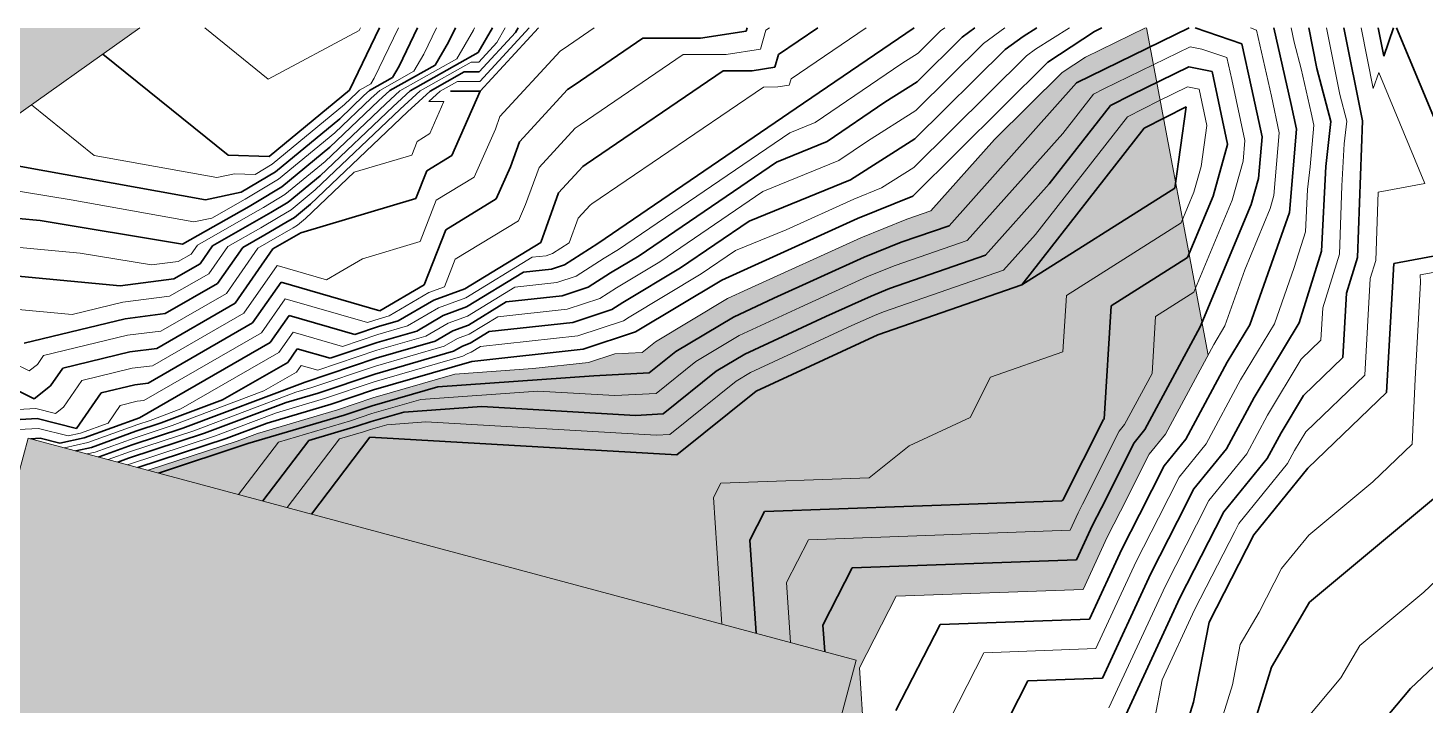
# Model space of a CAD drawing. Header units: millimetres. Extents: x -859836 to 307983, y -308065 to 649894.
# Drawn here: x -46327 to 71441, y 592827 to 649894 of the extents above; entities that cross this region are included whole.
import ezdxf

# ---------------------------------------------------------------- set-up
doc = ezdxf.new("R2010")
doc.units = ezdxf.units.MM
for name, color, linetype, lineweight in [('A-DETL-GENF', 92, 'Continuous', 9), ('A-DETL-MBND', 5, 'Continuous', 9), ('A-DETL-THIN', 151, 'Continuous', 9), ('C-TOPO', 7, 'Continuous', 9), ('C-TOPO-MAJR', 7, 'Continuous', 35), ('C-TOPO-MINR', 7, 'Continuous', 9)]:
    doc.layers.add(name, color=color, linetype=linetype, lineweight=lineweight)

msp = doc.modelspace()

# ---------------------------------------------------------------- hatches: boundary and pattern name
at = {"layer": 'A-DETL-GENF'}
msp.add_hatch(color=8, dxfattribs=at).paths.add_polyline_path([(-6839, 483415), (23495, 596621), (-46317, 615327), (-54600, 584415), (-124433, 603126), (-137374, 554830), (-67541, 536118), (-76651, 502121), (-20466, 487066)])
at = {"layer": 'A-DETL-MBND', "transparency": 33554585}
h = msp.add_hatch(color=1, dxfattribs=at)
h.paths.add_polyline_path([(-759872, -147838), (-751409, -147225), (-749609, -147143), (-733854, -145290), (-730653, -145570), (-721745, -145172), (-720814, -144887), (-719370, -144842), (-700946, -141995), (-695529, -141498), (-691142, -140868), (-678862, -139709), (-676064, -138561), (-673339, -137902), (-666588, -136592), (-665513, -135889), (-664558, -135218), (-662197, -133772), (-661519, -132852), (-659949, -130928), (-651084, -125443), (-650822, -125228), (-650213, -124939), (-646382, -122722), (-642214, -121295), (-640352, -120839), (-632919, -116639), (-632407, -116545), (-631232, -115977), (-624031, -110102), (-618435, -105784), (-615716, -103869), (-610671, -99638), (-609303, -97431), (-608187, -95168), (-606545, -92038), (-605546, -89814), (-602862, -83094), (-597357, -72506), (-595184, -69076), (-591888, -62294), (-588957, -58521), (-588686, -57663), (-586782, -51788), (-586421, -50671), (-585891, -49261), (-584837, -42142), (-583168, -34750), (-583236, -29503), (-581474, -24626), (-579291, -20446), (-577288, -10529), (-577844, -8379), (-576716, -5129), (-576923, -622), (-576761, 3433), (-577514, 8400), (-584433, 17478), (-591451, 26894), (-592059, 27631), (-594253, 29365), (-596698, 31520), (-606682, 39522), (-614114, 48456), (-617877, 53657), (-619367, 54812), (-621388, 57245), (-626371, 64609), (-630225, 76139), (-631882, 80641), (-631321, 82021), (-631047, 88615), (-629216, 99080), (-628971, 99848), (-627656, 101469), (-625202, 104951), (-622310, 108328), (-621916, 108853), (-618287, 112790), (-616954, 119597), (-611965, 123985), (-607391, 123672), (-603528, 125761), (-599346, 128280), (-596175, 130112), (-593901, 131920), (-587341, 139484), (-579017, 149394), (-573792, 168423), (-559581, 167597), (-555765, 171191), (-554261, 171958), (-551262, 173126), (-545079, 176205), (-536568, 178750), (-529133, 181370), (-526344, 189128), (-597518, 189128), (-597518, 207194), (-600686, 199575), (-609478, 188948), (-615919, 179175), (-616544, 177848), (-622914, 167950), (-630994, 157392), (-633191, 154309), (-645163, 133248), (-651286, 125168), (-651764, 119294), (-657364, 118029), (-668886, 104497), (-672322, 98230), (-678809, 91777), (-686744, 84898), (-689449, 82017), (-695207, 77404), (-695380, 71893), (-694273, 69271), (-689492, 45636), (-683652, 33844), (-677737, 19772), (-662028, -2904), (-651984, -24980), (-650691, -30222), (-651908, -42347), (-653635, -63919), (-656698, -68818), (-662024, -76036), (-666896, -86650), (-667567, -88913), (-681751, -105555), (-682213, -106748), (-682594, -107406), (-685917, -108622), (-692036, -110612), (-701719, -112727), (-713390, -117126), (-713858, -117303), (-715899, -118114), (-726309, -122425), (-732752, -123814), (-746954, -124818), (-750353, -125277), (-753407, -127865), (-764669, -132928), (-770641, -133394), (-784358, -129387), (-766211, -147534), (-765162, -147452), (-761763, -147700)])
h.paths.add_polyline_path([(-165073, -63985), (-152433, -63128), (-147212, -62558), (-145468, -61769), (-136004, -54982), (-133768, -53767), (-129949, -51511), (-119584, -45141), (-108212, -38110), (-106147, -37513), (-103534, -36430), (-95440, -33679), (-85435, -28121), (-81217, -27620), (-70310, -23490), (-69569, -23057), (-66354, -22120), (-63531, -20738), (-60354, -18737), (-51173, -14112), (-47726, -11549), (-46080, -8030), (-42098, 1247), (-71582, -3952), (-102491, 171344), (-31433, 183873), (-10665, 66090), (-8344, 71188), (-5480, 80840), (-4976, 82926), (-4345, 84088), (-2338, 91567), (-1942, 95428), (-648, 97607), (-1071, 98220), (-2510, 100800), (-3468, 101999), (-4531, 105589), (-4872, 106391), (-4883, 106838), (-4266, 108209), (-3836, 109670), (-3397, 110774), (-3406, 111243), (-3028, 112006), (-3263, 112804), (-5003, 115819), (-4795, 118868), (-5263, 125250), (-6517, 126820), (-6835, 127207), (-7506, 127369), (-7948, 127596), (-9992, 128520), (-10488, 129121), (-11669, 131806), (-11797, 132101), (-12046, 133135), (-12559, 133970), (-14267, 135969), (-16205, 140122), (-18451, 143457), (-18982, 145256), (-19057, 146525), (-18964, 150253), (-18988, 154876), (-19576, 155921), (-19786, 160906), (-20496, 162914), (-20826, 165369), (-20799, 166915), (-20107, 172970), (-19517, 173820), (-19312, 174558), (-18670, 176101), (-17060, 179067), (-15517, 180705), (-13911, 185702), (-4262, 188301), (-1645, 188923), (-105, 188210), (8503, 183584), (10926, 183912), (12005, 184043), (13640, 184361), (15131, 185109), (17172, 186245), (21649, 186967), (26966, 189922), (27822, 190382), (28403, 191056), (32119, 193617), (35169, 195832), (37685, 197143), (44902, 200225), (45756, 200160), (48502, 199127), (50290, 198574), (51191, 198365), (51921, 198324), (52221, 198344), (54759, 197846), (56032, 196790), (56464, 196469), (57692, 196367), (59108, 196361), (60941, 197154), (66233, 199839), (70130, 201192), (73048, 200979), (76924, 206128), (82127, 208080), (85344, 208780), (86075, 208372), (88573, 207914), (89729, 206890), (91276, 205317), (93776, 203937), (94137, 202344), (94391, 199786), (122336, 197831), (121797, 189716), (125647, 199482), (126089, 201383), (126324, 204787), (126905, 208036), (127554, 210427), (128482, 214073), (128746, 220996), (128473, 222544), (126624, 223852), (126936, 229764), (121612, 232554), (119877, 233364), (114690, 236608), (111762, 238823), (110636, 246522), (110029, 247546), (108783, 253509), (107371, 255011), (105531, 255323), (97841, 258447), (94527, 260036), (90352, 264357), (89017, 265316), (86132, 267662), (83932, 268416), (81219, 269590), (78181, 270815), (77485, 271254), (76016, 271688), (70070, 272996), (65720, 273763), (60235, 273305), (58972, 273395), (52899, 270581), (50487, 269940), (48782, 269681), (44888, 271379), (44155, 271664), (36008, 276151), (32279, 278102), (30572, 279889), (26209, 282046), (25647, 282628), (25305, 282619), (16014, 287701), (12948, 288678), (12218, 290013), (5109, 293561), (1173, 293491), (996, 295848), (-846, 297677), (-3706, 301772), (-4254, 303671), (-5166, 310755), (-5514, 312595), (-5824, 313912), (-11263, 323566), (-11006, 329168), (-11128, 331667), (-19570, 300160), (-119951, 327057), (-119803, 323213), (-126677, 316885), (-131916, 309583), (-138039, 307127), (-139811, 306218), (-145009, 304770), (-152454, 299923), (-155529, 293631), (-156974, 291356), (-164244, 289138), (-169538, 285729), (-171473, 283227), (-175794, 279460), (-179077, 276921), (-181978, 270226), (-183799, 266060), (-186962, 261812), (-188195, 260364), (-189518, 257544), (-192219, 254304), (-192584, 253707), (-193666, 250905), (-195467, 243388), (-196196, 242827), (-194515, 241920), (-193117, 240272), (-191870, 238552), (-189445, 238099), (-187379, 238829), (-181196, 237496), (-175260, 234188), (-174712, 233864), (-173921, 232781), (-172965, 231563), (-172393, 230212), (-171401, 229395), (-170346, 228036), (-168731, 226171), (-166947, 224795), (-166149, 223746), (-163251, 221790), (-159390, 213002), (-157244, 207107), (-158125, 203750), (-158684, 200374), (-157805, 198095), (-156223, 195786), (-156238, 193540), (-155648, 190949), (-154491, 184489), (-154880, 182143), (-154447, 180199), (-153070, 178898), (-149834, 176505), (-139965, 171530), (-138126, 170600), (-129357, 164765), (-128806, 164582), (-125625, 162125), (-121962, 159155), (-118169, 147987), (-115529, 142356), (-110100, 136364), (-104170, 130983), (-102874, 130179), (-102493, 125049), (-102587, 124307), (-102565, 123298), (-101236, 116731), (-101075, 108354), (-100903, 103207), (-100752, 100763), (-102347, 94828), (-103663, 92538), (-105020, 75873), (-113779, 78871), (-115927, 80336), (-116767, 79773), (-118030, 78279), (-120019, 71407), (-121727, 70570), (-124911, 67739), (-132123, 62869), (-134503, 61669), (-142143, 63655), (-144511, 65162), (-146330, 66255), (-93930, -25754), (-156629, -61462), (-204703, 22951), (-203169, 15882), (-200858, 9097), (-201011, 7340), (-201672, 4283), (-201800, 3453), (-202205, -1962), (-203074, -4336), (-205085, -7779), (-205398, -8805), (-204303, -12916), (-199204, -23507), (-197559, -24806), (-188446, -36297), (-186232, -39786), (-180001, -45528), (-178692, -50309), (-178316, -54011), (-176500, -58311), (-174921, -60229), (-168457, -62865), (-166443, -63531)])
h.paths.add_polyline_path([(-36382, 9575), (-36325, 9655), (-34497, 11838), (-31400, 15158), (-30158, 17103), (-28972, 19503), (-28725, 20204), (-24454, 28194), (-23969, 29653), (-22045, 35862), (-19945, 43004), (-18884, 49386), (-18505, 51142), (-18308, 51427), (-16088, 53703), (-14034, 56286), (-13124, 58389), (-12183, 60477), (-11466, 63512), (-44854, 57625), (-36383, 9584)])
h.paths.add_polyline_path([(-209307, 23977), (-205832, 24933), (-214036, 39337), (-155029, 72942), (-156196, 75860), (-157267, 77483), (-160083, 79252), (-162327, 81007), (-168562, 82322), (-171974, 82266), (-174895, 81970), (-178745, 82443), (-179832, 82459), (-182806, 83026), (-187870, 82820), (-190987, 82764), (-196740, 84867), (-206215, 90085), (-217797, 93191), (-220523, 94762), (-239193, 68099), (-236586, 66371), (-231472, 54327), (-229323, 51595), (-228392, 47968), (-224245, 38986), (-223941, 37016), (-223700, 36083), (-223413, 35510), (-223235, 34196), (-219932, 30913), (-219720, 30002), (-218890, 29933), (-218583, 30355), (-217413, 29932), (-217322, 28983), (-216667, 27680), (-215596, 26462), (-211752, 24276), (-211629, 24261)])
h.paths.add_polyline_path([(-104493, 32511), (-108740, 34478), (-111033, 34745), (-118279, 38197), (-121109, 39560), (-122686, 40146), (-124886, 42576), (-127774, 45075), (-127284, 49019), (-127353, 51467), (-126249, 53628), (-124638, 56522), (-122874, 56919), (-121333, 61662), (-118149, 64493), (-116851, 64289), (-109895, 61749), (-101431, 62897), (-97222, 57624), (-96994, 51839), (-95461, 45135), (-95182, 39024), (-97809, 35660), (-102505, 32673), (-103546, 32588)])
h.paths.add_polyline_path([(113952, 54850), (115144, 57676), (119371, 59200), (123981, 58308), (134122, 70221), (135206, 75484), (130794, 79482), (129640, 81238), (129018, 81691), (127052, 82907), (123829, 87412), (118436, 89438), (114649, 87913), (114523, 86104), (79787, 88533), (80974, 86559), (82982, 83414), (85870, 80693), (86415, 79732), (87156, 79254), (93254, 77937), (101112, 77088), (101690, 76657), (110303, 71926), (111655, 70038), (112330, 66003), (112029, 63955), (112025, 61722), (110833, 58895), (111202, 55882), (113573, 54992)])
h.paths.add_polyline_path([(46473, 90893), (46450, 90966), (46450, 90942)])
h.paths.add_polyline_path([(114914, 91699), (116742, 96586), (117222, 99339), (116281, 100813), (115714, 103134), (115083, 94112)])
h.paths.add_polyline_path([(77815, 91772), (81254, 140961), (77947, 134003), (77391, 132850), (76263, 127858), (75504, 126378), (70686, 116776), (69491, 114040), (69325, 112455), (69905, 111212), (72496, 104740), (73767, 102718), (74214, 102059), (75304, 98529), (75680, 97769), (77652, 92229)])
h.paths.add_polyline_path([(-430559, 174792), (-396358, 223636), (-410299, 232491), (-417613, 235355), (-425156, 238606), (-444149, 250578), (-452510, 252436), (-452510, 191303), (-451929, 191053), (-450916, 184024), (-444554, 181215), (-442283, 180124), (-434174, 176436)])
h.paths.add_polyline_path([(-462933, 188895), (-462489, 189128), (-463513, 189128)])
h.paths.add_polyline_path([(20902, 189411), (-15527, 199172), (-17080, 193377), (-157146, 230908), (-144206, 279204), (-133097, 276228), (-125333, 305205), (85106, 248818), (77341, 219841), (66233, 222817), (60021, 199635), (26079, 208730), (21836, 192894)])
h.paths.add_polyline_path([(-305163, 308526), (-297168, 312758), (-330807, 321772), (-305961, 308938)])
h.paths.add_polyline_path([(-101365, 344853), (-99267, 352685), (-106132, 348019), (-107260, 346432), (-107015, 346367)])
h.paths.add_polyline_path([(-77617, 359195), (-72055, 379953), (-74944, 376393), (-78127, 372078), (-79002, 371144), (-83284, 366025), (-86114, 364172), (-90178, 362561), (-78095, 359323)])
h.paths.add_polyline_path([(-70949, 384081), (-49147, 465447), (10755, 449396), (10427, 451476), (10340, 452557), (9561, 454240), (5848, 461010), (3088, 465731), (3916, 466341), (3829, 466873), (4301, 472115), (5273, 480727), (5235, 481311), (1254, 490409), (398, 499801), (248, 500675), (1538, 508051), (2399, 515172), (5336, 526780), (6042, 528818), (11319, 535892), (14764, 542803), (21028, 556609), (22026, 559450), (25679, 567225), (23762, 595967), (26857, 602002), (42608, 602571), (44738, 607162), (48181, 613963), (49550, 615647), (53154, 622325), (47956, 649894), (47874, 649894), (42817, 647426), (40858, 646138), (35158, 640491), (29786, 634475), (27764, 633773), (23010, 631806), (12648, 627092), (6576, 623443), (5459, 622546), (3132, 622423), (937, 621697), (-3757, 621182), (-10336, 620725), (-17509, 618636), (-20466, 617651), (-26978, 615727), (-29360, 614862), (-36198, 612616), (23495, 596621), (-6839, 483415), (-62468, 498321), (-61154, 491830), (-59928, 489468), (-56843, 481884), (-56752, 481249), (-55996, 465839), (-55728, 464742), (-55062, 458604), (-54604, 453643), (-54849, 452204), (-55585, 448717), (-57347, 441004), (-59178, 436511), (-62836, 421846), (-64420, 417337), (-65373, 414138), (-67663, 409612), (-67833, 408961), (-68221, 406728), (-67446, 402371), (-67164, 401641), (-67454, 400728), (-68102, 398277), (-69211, 394395), (-69530, 393435), (-70271, 388744), (-70595, 386619)])
h.paths.add_polyline_path([(-72390, 518021), (-67541, 536118), (-118601, 549800), (-111350, 544573), (-102792, 541248), (-98322, 538930), (-89693, 534294), (-86179, 534292), (-80614, 527648), (-74938, 522052), (-72698, 518856)])
h.paths.add_polyline_path([(-136180, 559285), (-135118, 563249), (-136667, 559600)])
h.paths.add_polyline_path([(-54600, 584415), (-47886, 609472), (-50553, 609641), (-55313, 609698), (-62008, 606325), (-64948, 609251), (-80643, 608301), (-83770, 607896), (-87388, 606897), (-94432, 606828), (-97621, 607514), (-101540, 606576), (-111704, 601349), (-115028, 602044), (-116464, 600991), (-56960, 585047)])
h.paths.add_polyline_path([(-105893, 632098), (-77034, 642660), (-60117, 645580), (-52045, 639137), (-36907, 649894), (-98339, 649894), (-105228, 633665)])

# ---------------------------------------------------------------- linework, layer by layer
at = {"layer": 'A-DETL-MBND'}
msp.add_line((53154, 622325), (47956, 649894), dxfattribs=at)
at = {"layer": 'A-DETL-THIN'}
for p, q in [((-46317, 615327), (-54600, 584415)), ((23495, 596621), (-46317, 615327)), ((-6839, 483415), (23495, 596621))]:
    msp.add_line(p, q, dxfattribs=at)
at = {"layer": 'C-TOPO'}
msp.add_line((-52045, 639137), (-36907, 649894), dxfattribs=at)
at = {"layer": 'C-TOPO-MAJR'}
for p, q in [((-16704, 649894), (-19228, 644652)), ((-13497, 649894), (-15048, 646673)), ((-10290, 649894), (-10868, 648694)), ((-7166, 649894), (-8370, 647823)), ((-5240, 649503), (-8287, 646193)), ((-3295, 649894), (-8204, 644563)), ((-5012, 649894), (-5240, 649503)), ((5505, 649019), (-278, 645079)), ((10359, 649037), (5505, 649019)), ((14215, 649618), (10359, 649037)), ((14295, 649894), (14215, 649618)), ((20247, 649894), (16942, 647645)), ((28384, 649894), (19057, 643545)), ((32415, 649120), (28615, 645356)), ((33490, 649894), (32415, 649120)), ((37571, 649173), (36034, 648067)), ((38713, 649894), (37571, 649173)), ((43571, 649590), (39654, 647014)), ((51553, 649894), (42062, 645262)), ((44195, 649894), (43571, 649590)), ((55984, 648556), (52059, 649894)), ((60168, 643429), (58705, 649894)), ((62324, 646478), (61643, 649894)), ((66167, 642071), (64607, 649894)), ((67972, 647504), (67495, 649894)), ((68785, 649894), (67972, 647504)), ((76689, 631522), (69034, 649894)), ((-8370, 647823), (-14122, 644593)), ((-10868, 648694), (-11990, 646766)), ((36034, 648067), (28434, 640539)), ((56825, 644837), (55984, 648556)), ((-29445, 639166), (-40012, 647688)), ((-11990, 646766), (-15824, 644612)), ((-15048, 646673), (-15609, 645709)), ((16636, 646582), (14708, 646291)), ((16942, 647645), (16636, 646582)), ((39654, 647014), (28254, 635721)), ((51535, 646623), (46685, 644256)), ((53488, 646223), (51535, 646623)), ((-15609, 645709), (-17526, 644632)), ((-9544, 646188), (-12419, 644573)), ((-8287, 646193), (-9544, 646188)), ((12281, 646282), (715, 638403)), ((14708, 646291), (12281, 646282)), ((54799, 640095), (53488, 646223)), ((63511, 642022), (62324, 646478)), ((-25999, 639066), (-19228, 644652)), ((-18003, 644195), (-20049, 642248)), ((-17526, 644632), (-18003, 644195)), ((-15824, 644612), (-16777, 643738)), ((-14122, 644593), (-15551, 643280)), ((-12419, 644573), (-14326, 642823)), ((-10717, 644553), (-8204, 644563)), ((-8204, 644563), (-10586, 639154)), ((-837, 644697), (-4900, 640284)), ((-278, 645079), (-837, 644697)), ((28615, 645356), (25902, 643635)), ((42062, 645262), (31318, 633229)), ((46685, 644256), (44918, 643360)), ((57705, 640725), (56825, 644837)), ((-15551, 643280), (-21691, 637441)), ((-16777, 643738), (-20870, 639845)), ((19057, 643545), (1708, 631726)), ((25902, 643635), (21033, 640321)), ((44918, 643360), (39754, 636752)), ((51308, 643251), (47773, 641457)), ((50352, 636398), (51308, 643251)), ((60608, 641374), (60168, 643429)), ((-20049, 642248), (-25466, 637779)), ((-14326, 642823), (-22512, 635037)), ((63085, 638207), (63511, 642022)), ((65758, 630558), (66167, 642071)), ((47773, 641457), (37446, 628243)), ((57403, 637218), (57705, 640725)), ((60004, 634343), (60608, 641374)), ((-20870, 639845), (-24933, 636493)), ((-4900, 640284), (-5655, 638190)), ((21033, 640321), (16759, 638580)), ((28434, 640539), (23010, 637096)), ((53569, 635713), (54794, 640062)), ((54794, 640062), (54799, 640095)), ((-31372, 635416), (-52045, 639137)), ((-29445, 639166), (-25999, 639066)), ((-10586, 639154), (-12717, 637852)), ((715, 638403), (436, 638212)), ((16759, 638580), (5194, 630701)), ((-25466, 637779), (-28366, 636047)), ((-21691, 637441), (-24400, 635206)), ((-12717, 637852), (-13628, 635529)), ((-5655, 638190), (-6845, 635486)), ((436, 638212), (-1596, 636005)), ((56787, 635028), (57403, 637218)), ((62699, 631077), (63085, 638207)), ((-28366, 636047), (-31372, 635416)), ((-24933, 636493), (-27108, 635194)), ((-1596, 636005), (-3105, 631817)), ((23010, 637096), (14462, 633616)), ((39754, 636752), (34382, 630736)), ((37446, 628243), (50352, 636398)), ((-27693, 634853), (-33300, 631666)), ((-27108, 635194), (-27693, 634853)), ((-24400, 635206), (-25850, 634340)), ((-22512, 635037), (-23867, 633920)), ((-13628, 635529), (-23333, 632633)), ((-6845, 635486), (-11108, 632880)), ((28254, 635721), (23586, 633831)), ((51424, 630547), (53569, 635713)), ((52495, 624696), (56787, 635028)), ((-45294, 633654), (-50758, 634161)), ((-33300, 631666), (-45294, 633654)), ((-27020, 633658), (-30758, 631534)), ((-25850, 634340), (-27020, 633658)), ((-23867, 633920), (-24592, 633487)), ((14462, 633616), (8679, 629676)), ((23586, 633831), (12164, 628651)), ((56659, 624873), (60004, 634343)), ((-26347, 632463), (-28216, 631401)), ((-24592, 633487), (-26347, 632463)), ((-23333, 632633), (-25674, 631269)), ((-11108, 632880), (-12930, 628235)), ((31318, 633229), (27274, 631826)), ((-30758, 631534), (-31822, 630007)), ((-28216, 631401), (-30343, 628348)), ((-25674, 631269), (-28864, 626688)), ((-3105, 631817), (-9499, 627909)), ((1708, 631726), (-1110, 629931)), ((27274, 631826), (24163, 630565)), ((68818, 630038), (76689, 631522)), ((5194, 630701), (2765, 629242)), ((24163, 630565), (16548, 627112)), ((34382, 630736), (26295, 627930)), ((44971, 626469), (51424, 630547)), ((60823, 625051), (62699, 631077)), ((64820, 627545), (65758, 630558)), ((-38542, 628171), (-49471, 629185)), ((-31822, 630007), (-34025, 628740)), ((-4554, 629311), (-9349, 626380)), ((-2207, 629568), (-4554, 629311)), ((-1110, 629931), (-2207, 629568)), ((2765, 629242), (886, 628045)), ((8679, 629676), (3821, 626757)), ((68201, 619168), (68818, 630038)), ((-34025, 628740), (-38542, 628171)), ((-30343, 628348), (-34750, 625814)), ((-24992, 628465), (-27385, 625029)), ((-16665, 626059), (-24992, 628465)), ((-12930, 628235), (-16665, 626059)), ((-9499, 627909), (-12124, 626946)), ((886, 628045), (-1309, 627319)), ((12164, 628651), (4877, 624273)), ((26295, 627930), (24739, 627300)), ((37446, 628243), (25315, 624035)), ((-28864, 626688), (-35475, 622888)), ((-12124, 626946), (-15112, 625206)), ((-6003, 626804), (-9200, 624851)), ((-1309, 627319), (-6003, 626804)), ((3821, 626757), (2881, 626159)), ((16548, 627112), (13133, 625532)), ((24739, 627300), (20932, 625573)), ((64512, 622109), (64820, 627545)), ((-38138, 625387), (-46634, 623333)), ((-34750, 625814), (-38138, 625387)), ((-24311, 625660), (-25907, 623370)), ((-18760, 624057), (-24311, 625660)), ((-11318, 625658), (-13559, 624352)), ((-9349, 626380), (-11318, 625658)), ((2881, 626159), (-410, 625070)), ((13133, 625532), (8275, 622614)), ((20932, 625573), (14102, 622414)), ((44382, 616923), (44971, 626469)), ((-27385, 625029), (-36200, 619962)), ((-16770, 624726), (-18760, 624057)), ((-13559, 624352), (-16876, 623392)), ((-15112, 625206), (-16770, 624726)), ((-10513, 624369), (-12007, 623499)), ((-9200, 624851), (-10513, 624369)), ((-7452, 624298), (-9051, 623321)), ((-410, 625070), (-7452, 624298)), ((4877, 624273), (488, 622822)), ((47833, 616056), (52495, 624696)), ((54764, 621719), (56659, 624873)), ((57032, 618742), (60823, 625051)), ((-25907, 623370), (-36925, 617036)), ((-16876, 623392), (-20854, 622054)), ((-12007, 623499), (-16982, 622059)), ((-9707, 623081), (-10454, 622645)), ((-9051, 623321), (-9707, 623081)), ((15070, 619295), (25315, 624035)), ((-37733, 622603), (-43398, 621234)), ((-35475, 622888), (-37733, 622603)), ((-23630, 622856), (-24428, 621711)), ((-20854, 622054), (-23630, 622856)), ((-16982, 622059), (-22949, 620051)), ((-10454, 622645), (-17087, 620725)), ((488, 622822), (-8901, 621792)), ((8275, 622614), (6042, 620819)), ((14102, 622414), (11672, 620954)), ((61196, 618919), (64512, 622109)), ((-43398, 621234), (-44428, 619737)), ((-24428, 621711), (-29937, 618544)), ((-17087, 620725), (-21861, 619119)), ((-8901, 621792), (-17193, 619392)), ((6042, 620819), (1386, 620573)), ((11672, 620954), (7207, 617365)), ((51267, 615239), (54764, 621719)), ((-45791, 618645), (-48593, 620017)), ((-44428, 619737), (-45791, 618645)), ((-37329, 619819), (-40161, 619135)), ((-36200, 619962), (-37329, 619819)), ((-22949, 620051), (-33269, 616166)), ((-11771, 619658), (-17298, 618058)), ((1386, 620573), (-11771, 619658)), ((-40161, 619135), (-42221, 616141)), ((-29937, 618544), (-35097, 616601)), ((-24561, 618322), (-31440, 615731)), ((-21861, 619119), (-24561, 618322)), ((-17193, 619392), (-20773, 618187)), ((15070, 619295), (8371, 613910)), ((54701, 614422), (57032, 618742)), ((59301, 615765), (61196, 618919)), ((61570, 612788), (68201, 619168)), ((-19685, 617255), (-27784, 614862)), ((-20773, 618187), (-26173, 616592)), ((-17298, 618058), (-19685, 617255)), ((-14640, 617525), (-17404, 616725)), ((-8062, 617982), (-14640, 617525)), ((4879, 617242), (-8062, 617982)), ((7207, 617365), (4879, 617242)), ((-45549, 616977), (-50553, 616701)), ((-42221, 616141), (-45549, 616977)), ((-36925, 617036), (-41593, 615343)), ((-33269, 616166), (-37536, 614764)), ((-35097, 616601), (-37231, 615900)), ((-26173, 616592), (-29612, 615296)), ((-18597, 616323), (-22647, 615126)), ((-17404, 616725), (-18597, 616323)), ((40898, 610100), (44324, 616903)), ((44324, 616903), (44382, 616923)), ((46922, 614935), (47833, 616056)), ((-45306, 615309), (-46088, 615266)), ((-43642, 614891), (-45306, 615309)), ((-41593, 615343), (-43642, 614891)), ((-37231, 615900), (-40965, 614546)), ((-37536, 614764), (-40337, 613749)), ((-31440, 615731), (-37842, 613629)), ((-29612, 615296), (-37066, 612849)), ((-27784, 614862), (-35330, 612384)), ((-22647, 615126), (-26533, 610026)), ((-22434, 608928), (-17509, 615391)), ((8371, 613910), (-17509, 615391)), ((44165, 609461), (46922, 614935)), ((49441, 612991), (51267, 615239)), ((58135, 613605), (59301, 615765)), ((-40965, 614546), (-42301, 614251)), ((-40337, 613749), (-40387, 613738)), ((-37842, 613629), (-38750, 613300)), ((51960, 611048), (54701, 614422)), ((54479, 609105), (58135, 613605)), ((47374, 608886), (49441, 612991)), ((56998, 607162), (61570, 612788)), ((15765, 609147), (40817, 610052)), ((40817, 610052), (40849, 610078)), ((40849, 610078), (40898, 610100)), ((50582, 608312), (51960, 611048)), ((61700, 601489), (72482, 610490)), ((14528, 606733), (15765, 609147)), ((43416, 607998), (44165, 609461)), ((45870, 605953), (47374, 608886)), ((53790, 607737), (54479, 609105)), ((42061, 605066), (43416, 607998)), ((48325, 603908), (50582, 608312)), ((50780, 601863), (53790, 607737)), ((15051, 598884), (14528, 606733)), ((53234, 599818), (56998, 607162)), ((43155, 600075), (45870, 605953)), ((20684, 599555), (23160, 604383)), ((23160, 604383), (42061, 605066)), ((44248, 595084), (48325, 603908)), ((45342, 590093), (50780, 601863)), ((70205, 594217), (78463, 602041)), ((58487, 596023), (61700, 601489)), ((20832, 597335), (20684, 599555)), ((26840, 592378), (30554, 599620)), ((30554, 599620), (43155, 600075)), ((51914, 593058), (53234, 599818)), ((54974, 584606), (58487, 596023)), ((32996, 585201), (37948, 594856)), ((37948, 594856), (44248, 595084)), ((59789, 581863), (70205, 594217)), ((50158, 587350), (51914, 593058))]:
    msp.add_line(p, q, dxfattribs=at)
at = {"layer": 'C-TOPO-MINR'}
for p, q in [((-26070, 645572), (-31430, 649894)), ((-18408, 649686), (-26070, 645572)), ((-18307, 649894), (-18408, 649686)), ((-15101, 649894), (-17138, 645663)), ((-11894, 649894), (-12958, 647684)), ((-8778, 649705), (-10180, 647295)), ((-8687, 649894), (-8778, 649705)), ((-4087, 649894), (-8245, 645378)), ((-6089, 649894), (-6805, 648663)), ((1393, 649894), (-775, 648417)), ((15885, 649694), (15426, 648100)), ((16179, 649894), (15885, 649694)), ((24316, 649894), (17999, 645595)), ((30605, 649647), (28705, 647765)), ((30948, 649894), (30605, 649647)), ((36032, 649894), (34225, 648594)), ((41463, 649894), (38613, 648093)), ((47874, 649894), (42817, 647426)), ((57232, 649720), (56722, 649894)), ((58497, 644133), (57232, 649720)), ((60403, 648682), (60161, 649894)), ((64245, 644275), (63125, 649894)), ((67069, 644788), (66051, 649894)), ((-6805, 648663), (-8329, 647008)), ((-1473, 647940), (-6552, 642424)), ((-775, 648417), (-1473, 647940)), ((15426, 648100), (12534, 647664)), ((28705, 647765), (27349, 646905)), ((34225, 648594), (28524, 642948)), ((38613, 648093), (37844, 647540)), ((51648, 648310), (44374, 644759)), ((52634, 648107), (51648, 648310)), ((54735, 647391), (52634, 648107)), ((60996, 646454), (60403, 648682)), ((-10180, 647295), (-14973, 644603)), ((-12958, 647684), (-13799, 646238)), ((-8957, 647006), (-13270, 644583)), ((-8329, 647008), (-8957, 647006)), ((8893, 647650), (219, 641741)), ((12534, 647664), (8893, 647650)), ((27349, 646905), (20045, 641933)), ((37844, 647540), (28344, 638130)), ((42817, 647426), (40858, 646138)), ((55154, 645540), (54735, 647391)), ((-17138, 645663), (-17418, 645181)), ((-13799, 646238), (-16675, 644622)), ((-8245, 645378), (-10130, 645371)), ((17999, 645595), (17846, 645063)), ((40858, 646138), (35158, 640491)), ((56253, 640401), (55154, 645540)), ((61840, 642726), (60996, 646454)), ((67532, 646148), (67069, 644788)), ((71428, 636797), (67532, 646148)), ((-18615, 644423), (-19639, 643450)), ((-18377, 644642), (-18615, 644423)), ((-17418, 645181), (-18377, 644642)), ((-16675, 644622), (-17390, 643966)), ((-14973, 644603), (-16164, 643509)), ((-13270, 644583), (-14938, 643052)), ((-11568, 644563), (-12521, 643688)), ((-10130, 645371), (-11568, 644563)), ((15669, 644914), (1212, 635064)), ((16882, 644918), (15669, 644914)), ((17846, 645063), (16882, 644918)), ((43490, 644311), (40908, 641007)), ((44374, 644759), (43490, 644311)), ((51421, 644937), (48997, 643753)), ((52398, 644737), (51421, 644937)), ((53053, 641673), (52398, 644737)), ((64839, 642047), (64245, 644275)), ((-40745, 639151), (-46029, 643413)), ((-19639, 643450), (-25733, 638423)), ((-14938, 643052), (-22102, 636239)), ((-16164, 643509), (-21281, 638643)), ((-17390, 643966), (-20460, 641046)), ((-12521, 643688), (-11265, 643693)), ((-11265, 643693), (-12456, 640989)), ((48997, 643753), (46346, 642408)), ((59157, 641049), (58497, 644133)), ((-6552, 642424), (-6929, 641377)), ((20045, 641933), (17908, 641063)), ((28524, 642948), (24456, 640366)), ((46346, 642408), (38600, 632498)), ((62060, 641698), (61840, 642726)), ((64626, 640139), (64839, 642047)), ((-20460, 641046), (-25200, 637136)), ((-12456, 640989), (-13521, 640338)), ((-6929, 641377), (-8716, 637320)), ((-200, 641454), (-3248, 638145)), ((219, 641741), (-200, 641454)), ((17908, 641063), (3451, 631214)), ((40908, 641007), (32850, 631982)), ((52573, 638230), (53053, 641673)), ((58703, 635781), (59157, 641049)), ((61757, 638183), (62060, 641698)), ((-13521, 640338), (-13977, 639176)), ((24456, 640366), (22022, 638709)), ((35158, 640491), (29786, 634475)), ((56103, 638656), (56253, 640401)), ((64433, 636574), (64626, 640139)), ((-30408, 637291), (-40745, 639151)), ((-25733, 638423), (-27183, 637556)), ((-21281, 638643), (-24666, 635850)), ((-13977, 639176), (-18830, 637728)), ((22022, 638709), (15610, 636098)), ((55178, 635371), (56103, 638656)), ((-28905, 637606), (-30408, 637291)), ((-27183, 637556), (-28905, 637606)), ((-25200, 637136), (-27737, 635620)), ((-18830, 637728), (-22923, 633835)), ((-8716, 637320), (-11912, 635366)), ((-3248, 638145), (-4380, 635003)), ((28344, 638130), (25632, 636409)), ((51961, 636056), (52573, 638230)), ((61544, 636275), (61757, 638183)), ((-42673, 635402), (-48670, 636396)), ((-22102, 636239), (-24133, 634563)), ((15610, 636098), (6936, 630189)), ((25632, 636409), (23298, 635464)), ((50888, 633473), (51961, 636056)), ((61351, 632710), (61544, 636275)), ((64229, 630818), (64433, 636574)), ((67288, 630298), (67492, 636055)), ((67492, 636055), (71428, 636797)), ((-32336, 633541), (-42673, 635402)), ((-28030, 635450), (-30833, 633857)), ((-27737, 635620), (-28030, 635450)), ((-24666, 635850), (-26479, 634767)), ((-11912, 635366), (-13279, 631882)), ((-4380, 635003), (-4975, 633651)), ((1072, 634969), (56, 633866)), ((1212, 635064), (1072, 634969)), ((23298, 635464), (17587, 632874)), ((51960, 627621), (55178, 635371)), ((58395, 634686), (58703, 635781)), ((-30833, 633857), (-32336, 633541)), ((-27357, 634255), (-32029, 631600)), ((-26479, 634767), (-27357, 634255)), ((-25221, 633913), (-26683, 633061)), ((-24133, 634563), (-25221, 633913)), ((-22923, 633835), (-23600, 633277)), ((-4975, 633651), (-10303, 630395)), ((56, 633866), (-699, 631771)), ((27764, 633773), (23875, 632198)), ((29786, 634475), (27764, 633773)), ((56249, 629519), (58395, 634686)), ((-26683, 633061), (-29487, 631467)), ((-23963, 633060), (-26010, 631866)), ((-23600, 633277), (-23963, 633060)), ((17587, 632874), (13313, 631133)), ((38600, 632498), (35914, 629490)), ((41209, 627356), (50888, 633473)), ((60413, 629697), (61351, 632710)), ((-41918, 630913), (-50115, 631673)), ((-32029, 631600), (-32561, 630836)), ((-29487, 631467), (-31082, 629177)), ((-26945, 631335), (-29604, 627518)), ((-26010, 631866), (-26945, 631335)), ((-13279, 631882), (-18132, 630434)), ((-699, 631771), (-2108, 630874)), ((23875, 632198), (14356, 627882)), ((32850, 631982), (26785, 629878)), ((-35921, 629918), (-41918, 630913)), ((-33663, 630203), (-35921, 629918)), ((-32561, 630836), (-33663, 630203)), ((-18132, 630434), (-19999, 629346)), ((-10303, 630395), (-11214, 628072)), ((-3830, 630564), (-9424, 627144)), ((-2656, 630692), (-3830, 630564)), ((-2108, 630874), (-2656, 630692)), ((2236, 630484), (-112, 628988)), ((3451, 631214), (2236, 630484)), ((6936, 630189), (3293, 628000)), ((13313, 631133), (10421, 629164)), ((62822, 626298), (64229, 630818)), ((66819, 628791), (67288, 630298)), ((71036, 629080), (76939, 630193)), ((-31082, 629177), (-34388, 627277)), ((-25333, 629867), (-28125, 625859)), ((-21169, 628664), (-25333, 629867)), ((-19999, 629346), (-21169, 628664)), ((-112, 628988), (-1758, 628444)), ((10421, 629164), (4349, 625515)), ((24451, 628933), (18740, 626343)), ((26785, 629878), (24451, 628933)), ((35914, 629490), (25805, 625982)), ((54577, 624785), (56249, 629519)), ((58741, 624962), (60413, 629697)), ((71065, 628458), (71036, 629080)), ((-11214, 628072), (-12527, 627591)), ((-5279, 628057), (-9275, 625615)), ((-1758, 628444), (-5279, 628057)), ((3293, 628000), (1883, 627102)), ((14356, 627882), (12648, 627092)), ((66356, 620639), (66819, 628791)), ((70602, 620305), (71065, 628458)), ((-38340, 626779), (-42588, 625752)), ((-34388, 627277), (-38340, 626779)), ((-29604, 627518), (-35113, 624351)), ((-24652, 627062), (-26646, 624200)), ((-17712, 625058), (-24652, 627062)), ((-12527, 627591), (-15889, 625632)), ((-9424, 627144), (-11721, 626302)), ((1883, 627102), (-860, 626195)), ((12648, 627092), (6576, 623443)), ((40914, 622583), (41209, 627356)), ((48733, 625583), (51960, 627621)), ((-42588, 625752), (-48053, 626259)), ((-28125, 625859), (-35838, 621425)), ((-16718, 625392), (-17712, 625058)), ((-15889, 625632), (-16718, 625392)), ((-11721, 626302), (-14336, 624779)), ((-9275, 625615), (-10915, 625014)), ((-6728, 625551), (-9125, 624086)), ((-860, 626195), (-6728, 625551)), ((4349, 625515), (3879, 625216)), ((18740, 626343), (13617, 623973)), ((25027, 625667), (23123, 624804)), ((25805, 625982), (25027, 625667)), ((48436, 620763), (48733, 625583)), ((62668, 623580), (62822, 626298)), ((-35113, 624351), (-37935, 623995)), ((-26646, 624200), (-36562, 618499)), ((-23971, 624258), (-25167, 622540)), ((-19807, 623055), (-23971, 624258)), ((-14336, 624779), (-16823, 624059)), ((-10915, 625014), (-12783, 623926)), ((3879, 625216), (39, 623946)), ((23123, 624804), (14586, 620854)), ((53630, 623207), (54577, 624785)), ((55898, 620230), (58741, 624962)), ((-37935, 623995), (-45016, 622283)), ((-16823, 624059), (-19807, 623055)), ((-11230, 623072), (-17034, 621392)), ((-12783, 623926), (-16929, 622725)), ((-10110, 623725), (-11230, 623072)), ((-9125, 624086), (-10110, 623725)), ((-8177, 623045), (-8976, 622557)), ((39, 623946), (-8177, 623045)), ((6576, 623443), (5459, 622546)), ((13617, 623973), (9974, 621784)), ((49550, 615647), (53630, 623207)), ((61010, 621985), (62668, 623580)), ((-45016, 622283), (-45531, 621535)), ((-25167, 622540), (-33431, 617790)), ((-16929, 622725), (-21902, 621053)), ((-9678, 622219), (-17140, 620058)), ((-9304, 622436), (-9678, 622219)), ((-8976, 622557), (-9304, 622436)), ((3132, 622423), (937, 621697)), ((5459, 622546), (3132, 622423)), ((34820, 620469), (40914, 622583)), ((58167, 617253), (61010, 621985)), ((-46213, 620989), (-47614, 621675)), ((-45531, 621535), (-46213, 620989)), ((-37531, 621211), (-41780, 620184)), ((-35838, 621425), (-37531, 621211)), ((-23689, 620881), (-26443, 619297)), ((-23290, 621454), (-23689, 620881)), ((-21902, 621053), (-23290, 621454)), ((-17034, 621392), (-22405, 619585)), ((-10336, 620725), (-17245, 618725)), ((-3757, 621182), (-10336, 620725)), ((937, 621697), (-3757, 621182)), ((9974, 621784), (6624, 619092)), ((14586, 620854), (13371, 620125)), ((46116, 616464), (48436, 620763)), ((-41780, 620184), (-43324, 617939)), ((-22405, 619585), (-23755, 619187)), ((-17140, 620058), (-21317, 618653)), ((13371, 620125), (7789, 615637)), ((33107, 617067), (34820, 620469)), ((52984, 614830), (55898, 620230)), ((61383, 615853), (66356, 620639)), ((70341, 614829), (70602, 620305)), ((-37127, 618427), (-38543, 618085)), ((-36562, 618499), (-37127, 618427)), ((-26443, 619297), (-34183, 616383)), ((-23755, 619187), (-32355, 615949)), ((-21317, 618653), (-25367, 617457)), ((-17245, 618725), (-20229, 617721)), ((-13205, 618592), (-17351, 617391)), ((-3338, 619277), (-13205, 618592)), ((3133, 618907), (-3338, 619277)), ((6624, 619092), (3133, 618907)), ((-45670, 617811), (-48172, 617673)), ((-44006, 617393), (-45670, 617811)), ((-43324, 617939), (-44006, 617393)), ((-38543, 618085), (-39573, 616588)), ((-33431, 617790), (-36011, 616818)), ((-25367, 617457), (-30526, 615514)), ((-20229, 617721), (-26978, 615727)), ((-17351, 617391), (-19141, 616789)), ((56418, 614013), (58167, 617253)), ((-45427, 616143), (-49180, 615936)), ((-42932, 615516), (-45427, 616143)), ((-39573, 616588), (-41907, 615742)), ((-37078, 616468), (-41279, 614945)), ((-32355, 615949), (-37689, 614197)), ((-34183, 616383), (-37384, 615332)), ((-36011, 616818), (-37078, 616468)), ((-19141, 616789), (-25215, 614994)), ((-17457, 616058), (-18053, 615857)), ((-16075, 616458), (-17457, 616058)), ((-12785, 616687), (-16075, 616458)), ((6625, 615576), (-12785, 616687)), ((27960, 614686), (33107, 617067)), ((45663, 615906), (46116, 616464)), ((-41279, 614945), (-43258, 614508)), ((-41907, 615742), (-42932, 615516)), ((-37384, 615332), (-40651, 614148)), ((-30526, 615514), (-37934, 613081)), ((-28698, 615079), (-36198, 612616)), ((-26978, 615727), (-28698, 615079)), ((-25215, 614994), (-28582, 610575)), ((-20078, 615259), (-24484, 609477)), ((-18053, 615857), (-20078, 615259)), ((7789, 615637), (6625, 615576)), ((42561, 609749), (45663, 615906)), ((48181, 613963), (49550, 615647)), ((50700, 612020), (52984, 614830)), ((60435, 614276), (61383, 615853)), ((67026, 611639), (70341, 614829)), ((-40651, 614148), (-41344, 613995)), ((-37689, 614197), (-39563, 613518)), ((24594, 611981), (27960, 614686)), ((45769, 609174), (48181, 613963)), ((53219, 610077), (56418, 614013)), ((59853, 613196), (60435, 614276)), ((55738, 608133), (59853, 613196)), ((11449, 610322), (12068, 611529)), ((12068, 611529), (24594, 611981)), ((48978, 608599), (50700, 612020)), ((61635, 607138), (67026, 611639)), ((12161, 599658), (11449, 610322)), ((52186, 608024), (53219, 610077)), ((41514, 607562), (42188, 609021)), ((42188, 609021), (42561, 609749)), ((44643, 606976), (45769, 609174)), ((47098, 604931), (48978, 608599)), ((49552, 602886), (52186, 608024)), ((55394, 607449), (55738, 608133)), ((17606, 603144), (19463, 606765)), ((19463, 606765), (41514, 607562)), ((42608, 602571), (44643, 606976)), ((52007, 600841), (55394, 607449)), ((59349, 604325), (61635, 607138)), ((71343, 602353), (75472, 606266)), ((43701, 597580), (47098, 604931)), ((57467, 600654), (59349, 604325)), ((17941, 598109), (17606, 603144)), ((23762, 595967), (26857, 602002)), ((26857, 602002), (42608, 602571)), ((44795, 592588), (49552, 602886)), ((65952, 597853), (71343, 602353)), ((49288, 594956), (52007, 600841)), ((55861, 597921), (57467, 600654)), ((29918, 588789), (34251, 597238)), ((34251, 597238), (43701, 597580)), ((55201, 594541), (55861, 597921)), ((64346, 595120), (65952, 597853)), ((25679, 567225), (23762, 595967)), ((48628, 591575), (49288, 594956)), ((59138, 588943), (64346, 595120)), ((52566, 585978), (55201, 594541))]:
    msp.add_line(p, q, dxfattribs=at)

doc.saveas('drawing.dxf')
